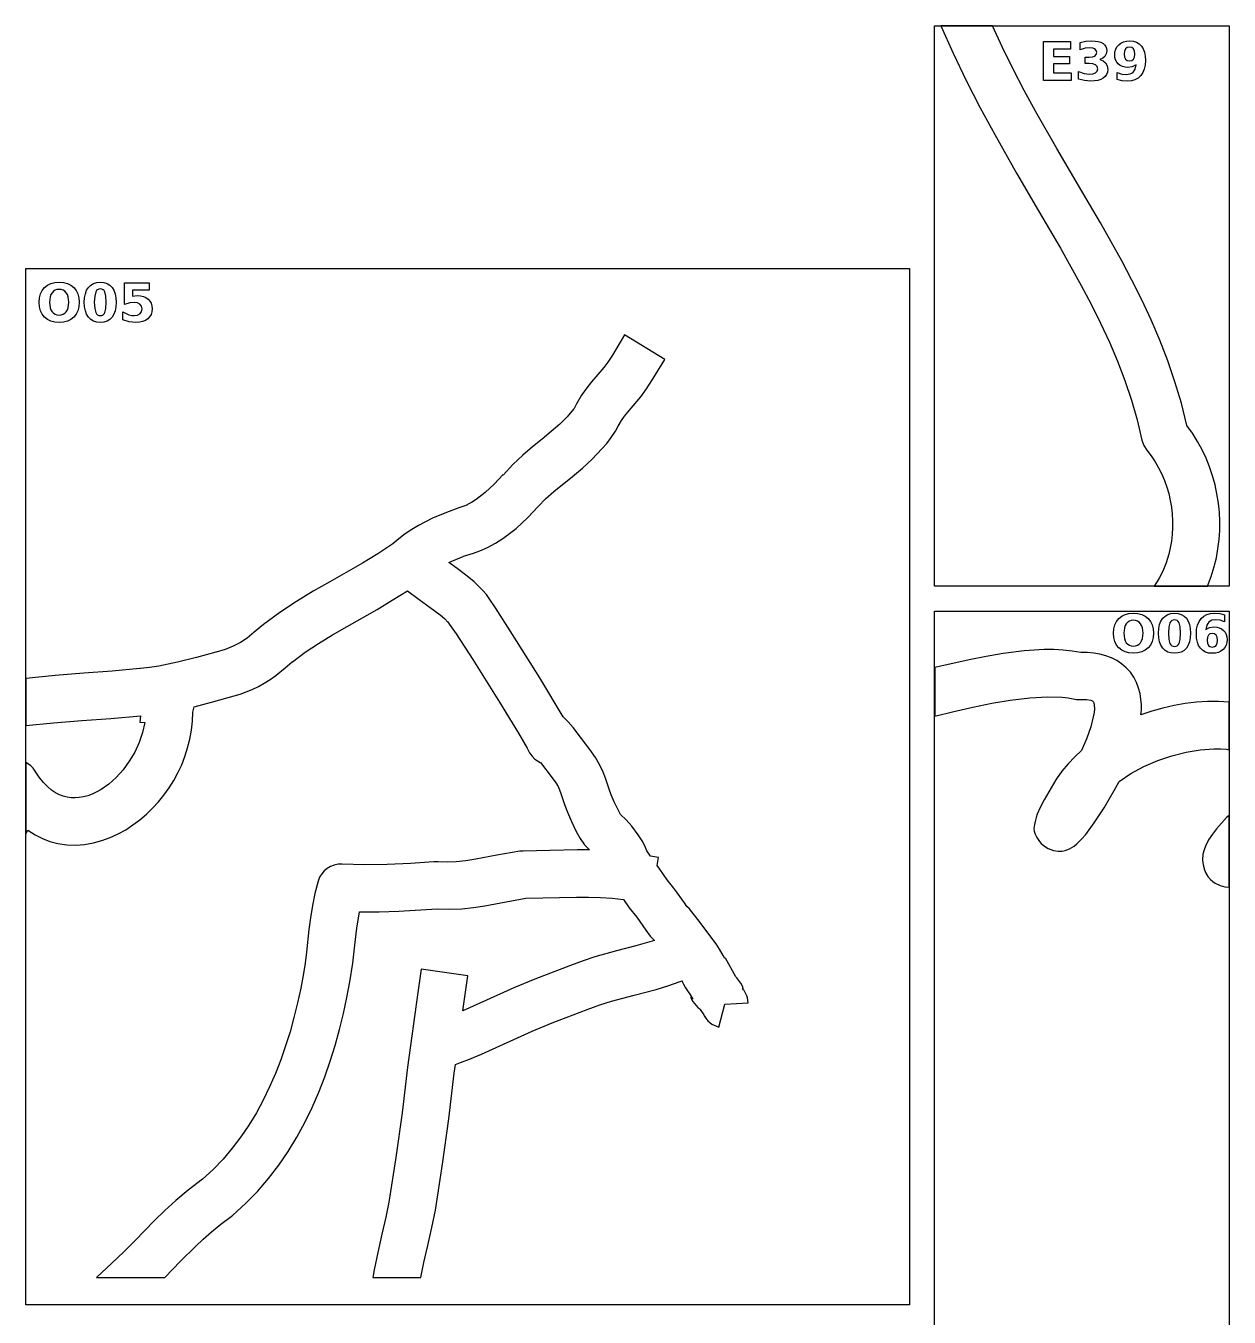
# Model space of a CAD drawing. Extents: x 1 to 512, y 1 to 4431.
# Drawn here: x 1 to 512, y 3883 to 4431 of the extents above; entities that cross this region are included whole.
import ezdxf

# ---------------------------------------------------------------- set-up
doc = ezdxf.new("R2010")
doc.units = 0

msp = doc.modelspace()

# ---------------------------------------------------------------- linework, layer by layer
at = {"layer": 'decoupage'}
for p, q in [((386.723, 4431.08), (511.723, 4431.08)), ((386.723, 4193.32), (386.723, 4431.08)), ((411.27, 4431.084), (389.368, 4431.08)), ((389.368, 4431.08), (394.633, 4419.420109)), ((415.571516, 4421.853969), (411.27, 4431.084)), ((511.723, 4431.08), (511.723, 4193.32)), ((432.893, 4424.4), (444.348, 4424.4)), ((432.893, 4407.94), (432.893, 4424.4)), ((444.348, 4424.4), (444.348, 4421.19)), ((448.46, 4423.99), (450.951, 4424.519)), ((448.46, 4420.878), (448.46, 4423.99)), ((450.951, 4424.519), (453.376, 4424.696)), ((453.376, 4424.696), (454.878984, 4424.629812)), ((454.878984, 4424.629812), (456.179375, 4424.43125)), ((456.179375, 4424.43125), (457.277078, 4424.100312)), ((457.277078, 4424.100312), (458.172, 4423.637)), ((458.172, 4423.637), (458.871562, 4423.046578)), ((458.871562, 4423.046578), (459.37125, 4422.322375)), ((459.37125, 4422.322375), (459.671063, 4421.464484)), ((463.551875, 4421.20725), (464.089359, 4422.204906)), ((464.089359, 4422.204906), (464.842, 4423.07)), ((464.842, 4423.07), (465.780453, 4423.769563)), ((465.780453, 4423.769563), (466.864875, 4424.26925)), ((466.864875, 4424.26925), (468.095359, 4424.569063)), ((468.095359, 4424.569063), (469.472, 4424.669)), ((469.45, 4422.007), (468.474, 4421.824875)), ((470.425625, 4421.824875), (469.45, 4422.007)), ((469.472, 4424.669), (470.990562, 4424.53325)), ((470.990562, 4424.53325), (472.32725, 4424.126)), ((472.32725, 4424.126), (473.482062, 4423.44725)), ((473.482062, 4423.44725), (474.455, 4422.497)), ((474.455, 4422.497), (475.22675, 4421.298688)), ((394.633, 4419.420109), (400.13875, 4407.824625)), ((420.020125, 4412.71525), (415.571516, 4421.853969)), ((444.348, 4421.19), (437.138, 4421.19)), ((437.138, 4421.19), (437.138, 4418.12)), ((437.138, 4418.12), (443.918, 4418.12)), ((443.918, 4418.12), (443.918, 4414.91)), ((450.543, 4421.562), (448.46, 4420.878)), ((452.616, 4421.793), (450.543, 4421.562)), ((450.576, 4415.05), (450.576, 4417.78)), ((450.576, 4417.78), (452.362, 4417.78)), ((452.362, 4417.78), (453.756875, 4417.904375)), ((453.848125, 4421.663375), (452.616, 4421.793)), ((453.756875, 4417.904375), (454.743, 4418.277)), ((454.766, 4421.275), (453.848125, 4421.663375)), ((454.743, 4418.277), (455.33025, 4418.913625)), ((455.336125, 4420.649625), (454.766, 4421.275)), ((455.33025, 4418.913625), (455.526, 4419.809)), ((455.526, 4419.809), (455.336125, 4420.649625)), ((458.067375, 4417.323), (456.761, 4416.813)), ((456.761, 4416.813), (456.761, 4416.81)), ((456.761, 4416.81), (458.224375, 4416.22025)), ((459.01, 4418.103), (458.067375, 4417.323)), ((459.580625, 4419.15825), (459.01, 4418.103)), ((459.771, 4420.473), (459.580625, 4419.15825)), ((459.671063, 4421.464484), (459.771, 4420.473)), ((463.122, 4418.815), (463.229453, 4420.077219)), ((463.218391, 4417.670844), (463.122, 4418.815)), ((463.507625, 4416.64275), (463.218391, 4417.670844)), ((463.229453, 4420.077219), (463.551875, 4421.20725)), ((463.989797, 4415.730531), (463.507625, 4416.64275)), ((467.352375, 4420.375125), (467.212, 4419.118)), ((467.212, 4419.118), (467.352375, 4417.85325)), ((467.774, 4421.279), (467.352375, 4420.375125)), ((467.352375, 4417.85325), (467.774, 4416.947)), ((468.474, 4421.824875), (467.774, 4421.279)), ((467.774, 4416.947), (468.474, 4416.40925)), ((471.126, 4421.279), (470.425625, 4421.824875)), ((470.425625, 4416.40925), (471.126, 4416.947)), ((471.547625, 4420.375125), (471.126, 4421.279)), ((471.126, 4416.947), (471.547625, 4417.85325)), ((471.688, 4419.118), (471.547625, 4420.375125)), ((471.547625, 4417.85325), (471.688, 4419.118)), ((475.22675, 4421.298688), (475.778, 4419.87575)), ((475.778, 4419.87575), (476.10875, 4418.228188)), ((476.10875, 4418.228188), (476.219, 4416.356)), ((424.669172, 4403.696156), (420.020125, 4412.71525)), ((443.918, 4414.91), (437.138, 4414.91)), ((437.138, 4414.91), (437.138, 4411.14)), ((437.138, 4411.14), (444.59, 4411.14)), ((444.59, 4411.14), (444.59, 4407.94)), ((447.754, 4408.432), (447.754, 4411.71)), ((447.754, 4411.71), (450.113, 4410.806)), ((452.274, 4415.05), (450.576, 4415.05)), ((453.8505, 4414.903875), (452.274, 4415.05)), ((454.986, 4414.466), (453.8505, 4414.903875)), ((453.91675, 4410.65425), (455.008, 4411.093)), ((455.680375, 4413.755), (454.986, 4414.466)), ((455.008, 4411.093), (455.686125, 4411.80375)), ((455.912, 4412.768), (455.680375, 4413.755)), ((455.686125, 4411.80375), (455.912, 4412.768)), ((458.224375, 4416.22025), (459.285, 4415.311)), ((459.285, 4415.311), (459.938375, 4414.10675)), ((460.038828, 4411.459687), (459.687375, 4410.45525)), ((459.938375, 4414.10675), (460.156, 4412.61)), ((460.156, 4412.61), (460.038828, 4411.459687)), ((464.665, 4414.934), (463.989797, 4415.730531)), ((464.213, 4408.3), (464.213, 4411.34)), ((464.213, 4411.34), (466.154, 4410.624)), ((465.503156, 4414.292766), (464.665, 4414.934)), ((466.46225, 4413.834625), (465.503156, 4414.292766)), ((467.542469, 4413.559672), (466.46225, 4413.834625)), ((468.744, 4413.468), (467.542469, 4413.559672)), ((468.474, 4416.40925), (469.45, 4416.23)), ((470.585, 4413.744), (468.744, 4413.468)), ((469.45, 4416.23), (470.425625, 4416.40925)), ((469.45, 4416.23), (469.45, 4416.23)), ((470.356766, 4410.980937), (470.938, 4411.439)), ((472.184, 4414.57), (470.585, 4413.744)), ((470.938, 4411.439), (471.412953, 4412.031859)), ((471.412953, 4412.031859), (471.778875, 4412.751375)), ((471.778875, 4412.751375), (472.184, 4414.57)), ((475.059266, 4411.217422), (474.157, 4409.94)), ((475.703625, 4412.712625), (475.059266, 4411.217422)), ((476.090172, 4414.425516), (475.703625, 4412.712625)), ((476.219, 4416.356), (476.090172, 4414.425516)), ((400.13875, 4407.824625), (405.974125, 4396.323828)), ((444.59, 4407.94), (432.893, 4407.94)), ((450.268, 4407.825), (447.754, 4408.432)), ((450.113, 4410.806), (452.428, 4410.508)), ((452.814, 4407.616), (450.268, 4407.825)), ((452.428, 4410.508), (453.91675, 4410.65425)), ((454.503547, 4407.695297), (452.814, 4407.616)), ((455.978125, 4407.933125), (454.503547, 4407.695297)), ((457.237641, 4408.329391), (455.978125, 4407.933125)), ((458.282, 4408.884), (457.237641, 4408.329391)), ((459.101734, 4409.596688), (458.282, 4408.884)), ((459.687375, 4410.45525), (459.101734, 4409.596688)), ((464.213, 4408.298), (464.213, 4408.3)), ((466.286, 4407.79), (464.213, 4408.298)), ((466.154, 4410.624), (467.984, 4410.392)), ((468.502, 4407.614), (466.286, 4407.79)), ((467.984, 4410.392), (469.670625, 4410.65375)), ((470.203188, 4407.759328), (468.502, 4407.614)), ((469.670625, 4410.65375), (470.356766, 4410.980937)), ((471.71275, 4408.195375), (470.203188, 4407.759328)), ((473.030687, 4408.922234), (471.71275, 4408.195375)), ((474.157, 4409.94), (473.030687, 4408.922234)), ((429.572, 4394.825), (424.669172, 4403.696156)), ((405.974125, 4396.323828), (412.228, 4384.948)), ((429.672, 4394.651), (429.572, 4394.825)), ((438.553387, 4378.988566), (429.672, 4394.651)), ((412.228, 4384.948), (412.228, 4384.94)), ((412.228, 4384.94), (421.449605, 4368.627053)), ((447.793906, 4363.298969), (438.553387, 4378.988566)), ((421.449605, 4368.627053), (430.831406, 4352.594547)), ((457.088848, 4347.456512), (447.793906, 4363.298969)), ((430.831406, 4352.594547), (440.091754, 4336.717736)), ((466.1335, 4331.3355), (457.088848, 4347.456512)), ((440.091754, 4336.717736), (448.949, 4320.871875)), ((470.466746, 4323.131256), (466.1335, 4331.3355)), ((0.977, 4328.14), (375.977, 4328.14)), ((0.977, 3888.43), (0.977, 4328.14)), ((375.977, 4328.14), (375.977, 3888.43)), ((7.220375, 4317.34525), (7.923203, 4318.805313)), ((7.923203, 4318.805313), (8.907, 4320.049)), ((8.907, 4320.049), (10.143219, 4321.042562)), ((10.143219, 4321.042562), (11.5915, 4321.75225)), ((11.5915, 4321.75225), (13.252031, 4322.178063)), ((12.704141, 4318.433797), (12.115, 4317.807)), ((13.402125, 4318.881625), (12.704141, 4318.433797)), ((13.252031, 4322.178063), (15.125, 4322.32)), ((14.209047, 4319.150391), (13.402125, 4318.881625)), ((15.125, 4319.24), (14.209047, 4319.150391)), ((15.125, 4322.32), (17.001891, 4322.178063)), ((15.125, 4322.32), (15.125, 4322.32)), ((16.045469, 4319.150391), (15.125, 4319.24)), ((15.125, 4319.24), (15.125, 4319.24)), ((16.8555, 4318.881625), (16.045469, 4319.150391)), ((17.555281, 4318.433797), (16.8555, 4318.881625)), ((17.001891, 4322.178063), (18.663625, 4321.75225)), ((18.145, 4317.807), (17.555281, 4318.433797)), ((18.663625, 4321.75225), (20.110297, 4321.042562)), ((20.110297, 4321.042562), (21.342, 4320.049)), ((21.342, 4320.049), (22.325797, 4318.805313)), ((22.325797, 4318.805313), (23.028625, 4317.34525)), ((26.248, 4317.409875), (26.79925, 4318.871328)), ((26.79925, 4318.871328), (27.571, 4320.097)), ((27.571, 4320.097), (28.546, 4321.071453)), ((28.546, 4321.071453), (29.707, 4321.767375)), ((29.707, 4321.767375), (31.054, 4322.184859)), ((30.636, 4318.153), (30.198125, 4316.439375)), ((30.976844, 4318.707609), (30.636, 4318.153)), ((31.41575, 4319.103875), (30.976844, 4318.707609)), ((31.054, 4322.184859), (32.587, 4322.324)), ((31.952531, 4319.341703), (31.41575, 4319.103875)), ((32.587, 4319.421), (31.952531, 4319.341703)), ((32.587, 4322.324), (34.115328, 4322.184859)), ((33.22075, 4319.341703), (32.587, 4319.421)), ((33.7555, 4319.103875), (33.22075, 4319.341703)), ((34.19125, 4318.707609), (33.7555, 4319.103875)), ((34.115328, 4322.184859), (35.458875, 4321.767375)), ((34.528, 4318.153), (34.19125, 4318.707609)), ((34.965875, 4316.439375), (34.528, 4318.153)), ((35.458875, 4321.767375), (36.617734, 4321.071453)), ((36.617734, 4321.071453), (37.592, 4320.097)), ((37.592, 4320.097), (38.36375, 4318.871328)), ((38.36375, 4318.871328), (38.915, 4317.409875)), ((42.829, 4322.02), (53.379, 4322.02)), ((42.829, 4312.767), (42.829, 4322.02)), ((53.379, 4318.9), (46.213, 4318.9)), ((46.213, 4318.9), (46.213, 4316.36)), ((53.379, 4322.02), (53.379, 4318.9)), ((448.949, 4320.871875), (453.138445, 4312.921567)), ((474.623152, 4314.810238), (470.466746, 4323.131256)), ((6.658, 4313.776), (6.798609, 4315.668813)), ((6.798609, 4311.887859), (6.658, 4313.776)), ((6.798609, 4315.668813), (7.220375, 4317.34525)), ((11.313125, 4316.082), (11.046, 4313.772)), ((11.046, 4313.772), (11.313125, 4311.4705)), ((11.647172, 4317.017625), (11.313125, 4316.082)), ((12.115, 4317.807), (11.647172, 4317.017625)), ((18.612984, 4317.017625), (18.145, 4317.807)), ((18.947375, 4316.082), (18.612984, 4317.017625)), ((19.215, 4313.772), (18.947375, 4316.082)), ((18.947375, 4311.4705), (19.215, 4313.772)), ((23.028625, 4317.34525), (23.450391, 4315.668813)), ((23.450391, 4315.668813), (23.591, 4313.776)), ((23.591, 4313.776), (23.450391, 4311.887859)), ((25.807, 4313.78), (25.91725, 4315.712734)), ((25.91725, 4311.851344), (25.807, 4313.78)), ((25.91725, 4315.712734), (26.248, 4317.409875)), ((30.198125, 4316.439375), (30.052, 4313.81)), ((30.052, 4313.81), (30.198125, 4311.150375)), ((35.112, 4313.81), (34.965875, 4316.439375)), ((34.965875, 4311.150375), (35.112, 4313.81)), ((35.112, 4313.81), (35.112, 4313.81)), ((38.915, 4317.409875), (39.24575, 4315.712734)), ((39.24575, 4315.712734), (39.356, 4313.78)), ((39.356, 4313.78), (39.24575, 4311.851344)), ((39.356, 4313.78), (39.356, 4313.78)), ((45.056, 4313.494), (42.829, 4312.767)), ((47.007, 4313.737), (45.056, 4313.494)), ((46.213, 4316.36), (47.183, 4316.559)), ((48.384875, 4313.5495), (47.007, 4313.737)), ((47.183, 4316.559), (48.209, 4316.639)), ((48.209, 4316.639), (49.630234, 4316.544672)), ((49.432, 4312.987), (48.384875, 4313.5495)), ((50.101625, 4312.099625), (49.432, 4312.987)), ((49.630234, 4316.544672), (50.884875, 4316.261625)), ((50.884875, 4316.261625), (51.972828, 4315.789766)), ((51.972828, 4315.789766), (52.894, 4315.129)), ((52.894, 4315.129), (53.627109, 4314.304734)), ((53.627109, 4314.304734), (54.150875, 4313.331875)), ((54.150875, 4313.331875), (54.465203, 4312.210328)), ((453.138445, 4312.921567), (457.121496, 4304.932217)), ((478.564631, 4306.356734), (474.623152, 4314.810238)), ((7.220375, 4310.214875), (6.798609, 4311.887859)), ((7.923203, 4308.756953), (7.220375, 4310.214875)), ((8.907, 4307.514), (7.923203, 4308.756953)), ((10.143219, 4306.520438), (8.907, 4307.514)), ((11.313125, 4311.4705), (11.647172, 4310.536781)), ((11.647172, 4310.536781), (12.115, 4309.748)), ((12.115, 4309.748), (12.704141, 4309.121203)), ((12.704141, 4309.121203), (13.402125, 4308.673375)), ((13.402125, 4308.673375), (14.209047, 4308.404609)), ((14.209047, 4308.404609), (15.125, 4308.315)), ((15.125, 4308.315), (16.045469, 4308.404609)), ((16.045469, 4308.404609), (16.8555, 4308.673375)), ((16.8555, 4308.673375), (17.555281, 4309.121203)), ((17.555281, 4309.121203), (18.145, 4309.748)), ((18.145, 4309.748), (18.612984, 4310.536781)), ((18.612984, 4310.536781), (18.947375, 4311.4705)), ((21.342, 4307.514), (20.110297, 4306.520438)), ((22.325797, 4308.756953), (21.342, 4307.514)), ((23.028625, 4310.214875), (22.325797, 4308.756953)), ((23.450391, 4311.887859), (23.028625, 4310.214875)), ((26.248, 4310.15575), (25.91725, 4311.851344)), ((26.79925, 4308.693031), (26.248, 4310.15575)), ((27.571, 4307.463), (26.79925, 4308.693031)), ((28.546, 4306.493641), (27.571, 4307.463)), ((30.198125, 4311.150375), (30.636, 4309.411)), ((30.636, 4309.411), (30.976844, 4308.851297)), ((30.976844, 4308.851297), (31.41575, 4308.451625)), ((31.41575, 4308.451625), (31.952531, 4308.211891)), ((31.952531, 4308.211891), (32.587, 4308.132)), ((32.587, 4308.132), (33.216812, 4308.211891)), ((33.216812, 4308.211891), (33.75025, 4308.451625)), ((33.75025, 4308.451625), (34.187312, 4308.851297)), ((34.187312, 4308.851297), (34.528, 4309.411)), ((34.528, 4309.411), (34.965875, 4311.150375)), ((37.592, 4307.463), (36.617734, 4306.493641)), ((38.36375, 4308.693031), (37.592, 4307.463)), ((38.915, 4310.15575), (38.36375, 4308.693031)), ((39.24575, 4311.851344), (38.915, 4310.15575)), ((42.178, 4306.342), (42.178, 4309.68)), ((42.178, 4309.68), (44.725, 4308.522)), ((44.725, 4308.522), (45.902, 4308.232625)), ((45.902, 4308.232625), (47.007, 4308.136)), ((47.007, 4308.136), (48.384875, 4308.3235)), ((48.384875, 4308.3235), (49.432, 4308.886)), ((49.432, 4308.886), (50.101625, 4309.779125)), ((50.325, 4310.937), (50.101625, 4312.099625)), ((50.101625, 4309.779125), (50.325, 4310.937)), ((53.540625, 4307.588625), (52.74, 4306.761)), ((54.1125, 4308.561), (53.540625, 4307.588625)), ((54.455625, 4309.678125), (54.1125, 4308.561)), ((54.57, 4310.94), (54.455625, 4309.678125)), ((54.465203, 4312.210328), (54.57, 4310.94)), ((11.5915, 4305.81075), (10.143219, 4306.520438)), ((13.252031, 4305.384937), (11.5915, 4305.81075)), ((15.125, 4305.243), (13.252031, 4305.384937)), ((17.001891, 4305.384937), (15.125, 4305.243)), ((18.663625, 4305.81075), (17.001891, 4305.384937)), ((20.110297, 4306.520438), (18.663625, 4305.81075)), ((29.707, 4305.801125), (28.546, 4306.493641)), ((31.054, 4305.385547), (29.707, 4305.801125)), ((32.587, 4305.247), (31.054, 4305.385547)), ((34.115328, 4305.385547), (32.587, 4305.247)), ((35.458875, 4305.801125), (34.115328, 4305.385547)), ((36.617734, 4306.493641), (35.458875, 4305.801125)), ((44.901, 4305.527), (42.178, 4306.342)), ((47.68, 4305.251), (44.901, 4305.527)), ((49.211719, 4305.345328), (47.68, 4305.251)), ((50.5655, 4305.628375), (49.211719, 4305.345328)), ((51.741531, 4306.100234), (50.5655, 4305.628375)), ((52.74, 4306.761), (51.741531, 4306.100234)), ((457.121496, 4304.932217), (460.862948, 4296.888231)), ((482.253094, 4297.755031), (478.564631, 4306.356734)), ((255.114, 4299.94), (249.917, 4291.397)), ((272.202, 4289.555), (255.114, 4299.94)), ((460.862948, 4296.888231), (464.327594, 4288.774016)), ((485.650451, 4288.989418), (482.253094, 4297.755031)), ((249.917, 4291.397), (247.976766, 4288.384719)), ((246.261625, 4286.0465), (242.94, 4282.157)), ((247.976766, 4288.384719), (246.261625, 4286.0465)), ((267.005, 4281.01), (272.202, 4289.555)), ((464.327594, 4288.774016), (467.480228, 4280.573978)), ((488.718613, 4280.044184), (485.650451, 4288.989418)), ((241.067578, 4279.994578), (239.029125, 4277.425375)), ((242.94, 4282.157), (241.067578, 4279.994578)), ((264.394563, 4276.996406), (267.005, 4281.01)), ((467.480228, 4280.573978), (470.285645, 4272.272525)), ((491.419493, 4270.903615), (488.718613, 4280.044184)), ((236.896359, 4274.352734), (234.741, 4270.68)), ((239.029125, 4277.425375), (236.896359, 4274.352734)), ((261.97275, 4273.715), (264.394563, 4276.996406)), ((233.708, 4268.749), (233.429, 4268.379)), ((234.601, 4270.409), (233.708, 4268.749)), ((234.741, 4270.68), (234.601, 4270.409)), ((255.014125, 4265.476), (257.905, 4268.895)), ((257.905, 4268.895), (261.97275, 4273.715)), ((470.285645, 4272.272525), (472.708637, 4263.854064)), ((493.715, 4261.552), (491.419493, 4270.903615)), ((230.741871, 4265.129682), (227.573031, 4262.006891)), ((233.429, 4268.379), (230.741871, 4265.129682)), ((252.376, 4261.253), (253.743766, 4263.62775)), ((253.743766, 4263.62775), (255.014125, 4265.476)), ((472.708637, 4263.854064), (474.714, 4255.303)), ((224.012926, 4258.913373), (220.152, 4255.751875)), ((227.573031, 4262.006891), (224.012926, 4258.913373)), ((249.442, 4256.428), (251.261125, 4259.124375)), ((251.261125, 4259.124375), (252.376, 4261.253)), ((496.099117, 4258.208782), (493.715, 4261.552)), ((498.258562, 4254.759963), (496.099117, 4258.208782)), ((216.080699, 4252.425143), (211.889469, 4248.835922)), ((220.152, 4255.751875), (216.080699, 4252.425143)), ((245.526947, 4251.560695), (247.515659, 4253.918267)), ((247.515659, 4253.918267), (249.442, 4256.428)), ((474.714, 4255.303), (475.482875, 4253.018625)), ((475.482875, 4253.018625), (476.776, 4250.984)), ((500.194227, 4251.216728), (498.258562, 4254.759963)), ((211.889469, 4248.835922), (207.668754, 4244.886959)), ((237.21267, 4243.393398), (241.415266, 4247.250312)), ((241.415266, 4247.250312), (245.526947, 4251.560695)), ((476.776, 4250.984), (478.602122, 4248.602884)), ((478.602122, 4248.602884), (480.259941, 4246.120287)), ((501.907, 4247.590266), (500.194227, 4251.216728)), ((503.397773, 4243.891762), (501.907, 4247.590266)), ((207.668754, 4244.886959), (203.509, 4240.481)), ((233.024875, 4239.8865), (237.21267, 4243.393398)), ((480.259941, 4246.120287), (481.749955, 4243.547278)), ((481.749955, 4243.547278), (483.072656, 4240.894922)), ((504.667438, 4240.132404), (503.397773, 4243.891762)), ((199.799906, 4236.602563), (195.97275, 4233.03275)), ((203.649, 4240.637), (199.799906, 4236.602563)), ((203.509, 4240.481), (203.649, 4240.637)), ((225.116547, 4233.508937), (233.024875, 4239.8865)), ((483.072656, 4240.894922), (484.228542, 4238.174287)), ((484.228542, 4238.174287), (485.218105, 4235.396439)), ((505.716883, 4236.32338), (504.667438, 4240.132404)), ((506.547, 4232.475875), (505.716883, 4236.32338)), ((195.97275, 4233.03275), (192.126469, 4230.046813)), ((218.536, 4227.29), (221.607443, 4230.431367)), ((221.607443, 4230.431367), (225.116547, 4233.508937)), ((485.218105, 4235.396439), (486.041843, 4232.572447)), ((486.041843, 4232.572447), (486.70025, 4229.713375)), ((507.15868, 4228.601077), (506.547, 4232.475875)), ((184.75475, 4226.488), (179.474, 4224.618)), ((188.099, 4227.704), (184.75475, 4226.488)), ((188.22, 4227.764), (188.099, 4227.704)), ((190.183324, 4228.810063), (188.22, 4227.764)), ((192.126469, 4230.046813), (190.183324, 4228.810063)), ((213.980312, 4222.471844), (218.393, 4227.133)), ((218.393, 4227.133), (218.536, 4227.29)), ((486.70025, 4229.713375), (487.193821, 4226.830292)), ((487.193821, 4226.830292), (487.523051, 4223.934264)), ((507.552813, 4224.710174), (507.15868, 4228.601077)), ((507.730289, 4220.814351), (507.552813, 4224.710174)), ((173.524906, 4222.138234), (167.68025, 4219.124375)), ((179.474, 4224.618), (173.524906, 4222.138234)), ((209.03025, 4217.83225), (213.980312, 4222.471844)), ((487.523051, 4223.934264), (487.688435, 4221.036358)), ((487.688435, 4221.036358), (487.690469, 4218.147641)), ((507.692, 4216.924797), (507.730289, 4220.814351)), ((162.038469, 4215.514078), (159.324418, 4213.465783)), ((164.827848, 4217.397678), (162.038469, 4215.514078)), ((167.68025, 4219.124375), (164.827848, 4217.397678)), ((203.395062, 4213.502781), (206.307531, 4215.610715)), ((206.307531, 4215.610715), (209.03025, 4217.83225)), ((487.529647, 4215.279179), (487.206465, 4212.442041)), ((487.690469, 4218.147641), (487.529647, 4215.279179)), ((507.438836, 4213.052698), (507.692, 4216.924797)), ((156.698, 4211.245), (150.413771, 4207.065904)), ((159.324418, 4213.465783), (156.698, 4211.245)), ((190.9395, 4207.369625), (193.736937, 4208.365922)), ((193.736937, 4208.365922), (196.927, 4209.772)), ((196.927, 4209.772), (200.274375, 4211.54452)), ((200.274375, 4211.54452), (203.395062, 4213.502781)), ((486.721417, 4209.647292), (486.075, 4206.906)), ((487.206465, 4212.442041), (486.721417, 4209.647292)), ((506.291445, 4205.405612), (506.971688, 4209.20924)), ((506.971688, 4209.20924), (507.438836, 4213.052698)), ((143.824422, 4203.073922), (130.009875, 4195.218125)), ((150.413771, 4207.065904), (143.824422, 4203.073922)), ((180.582, 4203.322), (183.518125, 4204.69225)), ((184.058031, 4200.867328), (180.582, 4203.322)), ((183.518125, 4204.69225), (186.563, 4205.932)), ((186.563, 4205.932), (186.776, 4206.012)), ((186.776, 4206.012), (190.9395, 4207.369625)), ((484.930422, 4203.240781), (483.510125, 4199.74675)), ((486.075, 4206.906), (484.930422, 4203.240781)), ((505.399, 4201.653), (506.291445, 4205.405612)), ((187.64225, 4198.165625), (184.058031, 4200.867328)), ((191.254594, 4195.125109), (187.64225, 4198.165625)), ((483.510125, 4199.74675), (481.819266, 4196.435344)), ((502.47, 4193.32), (504.083375, 4197.44075)), ((504.083375, 4197.44075), (505.399, 4201.653)), ((130.009875, 4195.218125), (122.924436, 4191.137725)), ((194.815, 4191.654), (191.254594, 4195.125109)), ((511.723, 4193.32), (386.723, 4193.32)), ((481.819266, 4196.435344), (479.863, 4193.318)), ((479.863, 4193.318), (502.47, 4193.32)), ((115.813391, 4186.811266), (108.746619, 4182.130455)), ((122.924436, 4191.137725), (115.813391, 4186.811266)), ((150.054203, 4183.486359), (156.503385, 4187.311154)), ((156.503385, 4187.311154), (162.953, 4191.375)), ((162.953, 4191.375), (167.989062, 4187.66125)), ((167.989062, 4187.66125), (172.66475, 4184.30675)), ((196.445266, 4189.789141), (194.815, 4191.654)), ((197.704375, 4188.079625), (196.445266, 4189.789141)), ((200.296, 4184.101), (197.704375, 4188.079625)), ((108.746619, 4182.130455), (101.794, 4176.987)), ((137.353125, 4176.246375), (150.054203, 4183.486359)), ((172.66475, 4184.30675), (176.813562, 4181.131875)), ((176.813562, 4181.131875), (178.638359, 4179.555664)), ((207.585, 4172.842), (200.296, 4184.101)), ((386.723, 4182.74), (511.723, 4182.74)), ((386.723, 3341.63), (386.723, 4182.74)), ((466.094219, 4180.622562), (467.5425, 4181.33225)), ((467.5425, 4181.33225), (469.203031, 4181.758063)), ((469.203031, 4181.758063), (471.076, 4181.9)), ((471.076, 4181.9), (472.953047, 4181.758063)), ((471.076, 4181.9), (471.076, 4181.9)), ((472.953047, 4181.758063), (474.615125, 4181.33225)), ((474.615125, 4181.33225), (476.062141, 4180.622562)), ((484.497, 4180.651453), (485.658, 4181.347375)), ((485.658, 4181.347375), (487.005, 4181.764859)), ((487.005, 4181.764859), (488.538, 4181.904)), ((488.538, 4181.904), (490.066469, 4181.764859)), ((490.066469, 4181.764859), (491.41025, 4181.347375)), ((491.41025, 4181.347375), (492.569156, 4180.651453)), ((500.964156, 4180.564016), (502.28025, 4181.294625)), ((502.28025, 4181.294625), (503.786469, 4181.732922)), ((503.786469, 4181.732922), (505.483, 4181.879)), ((505.483, 4181.879), (507.688, 4181.702)), ((507.688, 4181.702), (509.804, 4181.173)), ((509.804, 4181.173), (509.804, 4181.17)), ((509.804, 4181.17), (509.804, 4178.13)), ((511.723, 4182.74), (511.723, 3341.63)), ((101.794, 4176.987), (97.950875, 4173.83575)), ((131.199221, 4172.677412), (137.353125, 4176.246375)), ((178.638359, 4179.555664), (180.269, 4177.957)), ((180.269, 4177.957), (180.002912, 4178.219004)), ((180.002912, 4178.219004), (180.029172, 4178.130969)), ((180.029172, 4178.130969), (180.766875, 4177.1055)), ((180.766875, 4177.1055), (183.64, 4173.062)), ((462.749609, 4175.248812), (463.171375, 4176.92525)), ((463.171375, 4176.92525), (463.874203, 4178.385313)), ((463.874203, 4178.385313), (464.858, 4179.629)), ((464.858, 4179.629), (466.094219, 4180.622562)), ((467.264125, 4175.672), (466.997, 4173.362)), ((467.598172, 4176.607625), (467.264125, 4175.672)), ((468.066, 4177.397), (467.598172, 4176.607625)), ((468.655281, 4178.023797), (468.066, 4177.397)), ((469.3535, 4178.471625), (468.655281, 4178.023797)), ((470.160469, 4178.740391), (469.3535, 4178.471625)), ((471.076, 4178.83), (470.160469, 4178.740391)), ((471.996625, 4178.740391), (471.076, 4178.83)), ((471.076, 4178.83), (471.076, 4178.83)), ((472.807, 4178.471625), (471.996625, 4178.740391)), ((473.507125, 4178.023797), (472.807, 4178.471625)), ((474.097, 4177.397), (473.507125, 4178.023797)), ((474.564828, 4176.607625), (474.097, 4177.397)), ((474.898875, 4175.672), (474.564828, 4176.607625)), ((475.166, 4173.362), (474.898875, 4175.672)), ((476.062141, 4180.622562), (477.294, 4179.629)), ((477.294, 4179.629), (478.277797, 4178.385313)), ((478.277797, 4178.385313), (478.980625, 4176.92525)), ((478.980625, 4176.92525), (479.402391, 4175.248812)), ((481.86825, 4175.292734), (482.199, 4176.989875)), ((482.199, 4176.989875), (482.75025, 4178.451328)), ((482.75025, 4178.451328), (483.522, 4179.677)), ((483.522, 4179.677), (484.497, 4180.651453)), ((486.149125, 4176.019375), (486.003, 4173.39)), ((486.587, 4177.733), (486.149125, 4176.019375)), ((486.927844, 4178.287609), (486.587, 4177.733)), ((487.36675, 4178.683875), (486.927844, 4178.287609)), ((487.903531, 4178.921703), (487.36675, 4178.683875)), ((488.538, 4179.001), (487.903531, 4178.921703)), ((489.17175, 4178.921703), (488.538, 4179.001)), ((489.7065, 4178.683875), (489.17175, 4178.921703)), ((490.14225, 4178.287609), (489.7065, 4178.683875)), ((490.479, 4177.733), (490.14225, 4178.287609)), ((490.916875, 4176.019375), (490.479, 4177.733)), ((491.063, 4173.39), (490.916875, 4176.019375)), ((492.569156, 4180.651453), (493.543, 4179.677)), ((493.543, 4179.677), (494.31475, 4178.451328)), ((494.31475, 4178.451328), (494.866, 4176.989875)), ((494.866, 4176.989875), (495.19675, 4175.292734)), ((497.916078, 4175.06575), (498.300375, 4176.7765)), ((498.300375, 4176.7765), (498.940984, 4178.26825)), ((498.940984, 4178.26825), (499.838, 4179.541)), ((499.838, 4179.541), (500.964156, 4180.564016)), ((502.2305, 4176.7385), (501.834, 4174.922)), ((501.834, 4174.922), (503.41, 4175.727)), ((502.594219, 4177.454375), (502.2305, 4176.7385)), ((503.068, 4178.042), (502.594219, 4177.454375)), ((503.649812, 4178.504734), (503.068, 4178.042)), ((503.41, 4175.727), (505.262, 4176.003)), ((504.33625, 4178.835375), (503.649812, 4178.504734)), ((506.023, 4179.1), (504.33625, 4178.835375)), ((505.262, 4176.003), (506.462938, 4175.910578)), ((507.831, 4178.858), (506.023, 4179.1)), ((506.462938, 4175.910578), (507.54125, 4175.633375)), ((507.54125, 4175.633375), (508.496938, 4175.171484)), ((509.804, 4178.13), (507.831, 4178.858)), ((94.86, 4171.196), (92.123375, 4169.375406)), ((97.950875, 4173.83575), (94.86, 4171.196)), ((125.241734, 4169.039953), (131.199221, 4172.677412)), ((183.64, 4173.062), (190.712, 4162.134)), ((219.105, 4154.455), (207.585, 4172.842)), ((462.609, 4173.356), (462.749609, 4175.248812)), ((462.749609, 4171.467859), (462.609, 4173.356)), ((463.171375, 4169.794875), (462.749609, 4171.467859)), ((466.997, 4173.362), (467.264125, 4171.0605)), ((467.264125, 4171.0605), (467.598172, 4170.126781)), ((467.598172, 4170.126781), (468.066, 4169.338)), ((474.097, 4169.338), (474.564828, 4170.126781)), ((474.564828, 4170.126781), (474.898875, 4171.0605)), ((474.898875, 4171.0605), (475.166, 4173.362)), ((479.402391, 4171.467859), (478.980625, 4169.794875)), ((479.402391, 4175.248812), (479.543, 4173.356)), ((479.543, 4173.356), (479.402391, 4171.467859)), ((481.758, 4173.36), (481.86825, 4175.292734)), ((481.86825, 4171.431344), (481.758, 4173.36)), ((482.199, 4169.73575), (481.86825, 4171.431344)), ((486.003, 4173.39), (486.149125, 4170.730375)), ((486.149125, 4170.730375), (486.587, 4168.991)), ((490.479, 4168.991), (490.916875, 4170.730375)), ((490.916875, 4170.730375), (491.063, 4173.39)), ((491.063, 4173.39), (491.063, 4173.39)), ((495.19675, 4171.431344), (494.866, 4169.73575)), ((495.19675, 4175.292734), (495.307, 4173.36)), ((495.307, 4173.36), (495.19675, 4171.431344)), ((495.307, 4173.36), (495.307, 4173.36)), ((497.788, 4173.136), (497.916078, 4175.06575)), ((497.897516, 4171.259297), (497.788, 4173.136)), ((498.226125, 4169.608625), (497.897516, 4171.259297)), ((502.467875, 4171.643375), (502.33, 4170.381)), ((502.33, 4170.381), (502.467875, 4169.11575)), ((502.881, 4172.542), (502.467875, 4171.643375)), ((503.581, 4173.087875), (502.881, 4172.542)), ((504.557, 4173.27), (503.581, 4173.087875)), ((505.53775, 4173.087875), (504.557, 4173.27)), ((504.557, 4173.27), (504.557, 4173.27)), ((506.232, 4172.542), (505.53775, 4173.087875)), ((506.654125, 4171.643375), (506.232, 4172.542)), ((506.795, 4170.381), (506.654125, 4171.643375)), ((506.654125, 4169.11575), (506.795, 4170.381)), ((508.496938, 4175.171484), (509.33, 4174.525)), ((509.33, 4174.525), (510.010453, 4173.729219)), ((510.010453, 4173.729219), (510.496375, 4172.81925)), ((510.496375, 4172.81925), (510.787859, 4171.794906)), ((510.885, 4170.656), (510.776813, 4169.398438)), ((510.787859, 4171.794906), (510.885, 4170.656)), ((81.581, 4165.3), (73.382937, 4163.028891)), ((81.788, 4165.36), (81.581, 4165.3)), ((85.537125, 4166.474094), (81.788, 4165.36)), ((88.999, 4167.807), (85.537125, 4166.474094)), ((92.123375, 4169.375406), (88.999, 4167.807)), ((114.112, 4161.252), (119.529662, 4165.257111)), ((119.529662, 4165.257111), (125.241734, 4169.039953)), ((415.855, 4164.722), (408.626375, 4163.540937)), ((424.715875, 4165.82325), (415.855, 4164.722)), ((428.995703, 4166.180562), (424.715875, 4165.82325)), ((433.171, 4166.38), (428.995703, 4166.180562)), ((437.238469, 4166.394984), (433.171, 4166.376)), ((433.171, 4166.376), (433.171, 4166.38)), ((441.19475, 4166.212125), (437.238469, 4166.394984)), ((445.036656, 4165.805203), (441.19475, 4166.212125)), ((448.761, 4165.152), (445.036656, 4165.805203)), ((451.529787, 4165.104643), (448.761, 4165.152)), ((454.230172, 4164.866516), (451.529787, 4165.104643)), ((456.844564, 4164.425162), (454.230172, 4164.866516)), ((459.355375, 4163.768125), (456.844564, 4164.425162)), ((463.874203, 4168.336953), (463.171375, 4169.794875)), ((464.858, 4167.094), (463.874203, 4168.336953)), ((466.094219, 4166.100438), (464.858, 4167.094)), ((467.5425, 4165.39075), (466.094219, 4166.100438)), ((469.203031, 4164.964937), (467.5425, 4165.39075)), ((468.066, 4169.338), (468.655281, 4168.711203)), ((468.655281, 4168.711203), (469.3535, 4168.263375)), ((471.076, 4164.823), (469.203031, 4164.964937)), ((469.3535, 4168.263375), (470.160469, 4167.994609)), ((470.160469, 4167.994609), (471.076, 4167.905)), ((471.076, 4167.905), (471.996625, 4167.994609)), ((472.953047, 4164.964937), (471.076, 4164.823)), ((471.996625, 4167.994609), (472.807, 4168.263375)), ((472.807, 4168.263375), (473.507125, 4168.711203)), ((474.615125, 4165.39075), (472.953047, 4164.964937)), ((473.507125, 4168.711203), (474.097, 4169.338)), ((476.062141, 4166.100438), (474.615125, 4165.39075)), ((477.294, 4167.094), (476.062141, 4166.100438)), ((478.277797, 4168.336953), (477.294, 4167.094)), ((478.980625, 4169.794875), (478.277797, 4168.336953)), ((482.75025, 4168.273031), (482.199, 4169.73575)), ((483.522, 4167.043), (482.75025, 4168.273031)), ((484.497, 4166.073641), (483.522, 4167.043)), ((485.658, 4165.381125), (484.497, 4166.073641)), ((487.005, 4164.965547), (485.658, 4165.381125)), ((486.587, 4168.991), (486.927844, 4168.431297)), ((486.927844, 4168.431297), (487.36675, 4168.031625)), ((488.538, 4164.827), (487.005, 4164.965547)), ((487.36675, 4168.031625), (487.903531, 4167.791891)), ((487.903531, 4167.791891), (488.538, 4167.712)), ((488.538, 4167.712), (489.167813, 4167.791891)), ((490.066469, 4164.965547), (488.538, 4164.827)), ((489.167813, 4167.791891), (489.70125, 4168.031625)), ((489.70125, 4168.031625), (490.138312, 4168.431297)), ((491.41025, 4165.381125), (490.066469, 4164.965547)), ((490.138312, 4168.431297), (490.479, 4168.991)), ((492.569156, 4166.073641), (491.41025, 4165.381125)), ((493.543, 4167.043), (492.569156, 4166.073641)), ((494.31475, 4168.273031), (493.543, 4167.043)), ((494.866, 4169.73575), (494.31475, 4168.273031)), ((498.773922, 4168.183891), (498.226125, 4169.608625)), ((499.541, 4166.985), (498.773922, 4168.183891)), ((500.513203, 4166.039422), (499.541, 4166.985)), ((501.665875, 4165.364125), (500.513203, 4166.039422)), ((502.999109, 4164.959016), (501.665875, 4165.364125)), ((502.467875, 4169.11575), (502.881, 4168.209)), ((502.881, 4168.209), (503.581, 4167.672125)), ((504.513, 4164.824), (502.999109, 4164.959016)), ((503.581, 4167.672125), (504.557, 4167.493)), ((505.894312, 4164.923188), (504.513, 4164.824)), ((504.557, 4167.493), (505.53775, 4167.672125)), ((505.53775, 4167.672125), (506.232, 4168.209)), ((507.12825, 4165.22075), (505.894312, 4164.923188)), ((506.232, 4168.209), (506.654125, 4169.11575)), ((508.214812, 4165.716688), (507.12825, 4165.22075)), ((509.154, 4166.411), (508.214812, 4165.716688)), ((509.911313, 4167.275938), (509.154, 4166.411)), ((510.45225, 4168.27175), (509.911313, 4167.275938)), ((510.776813, 4169.398438), (510.45225, 4168.27175)), ((57.409812, 4159.400922), (53.492352, 4158.796303)), ((65.3315, 4161.011375), (57.409812, 4159.400922)), ((73.382937, 4163.028891), (65.3315, 4161.011375)), ((110.996125, 4158.657625), (113.991, 4161.152)), ((113.991, 4161.152), (114.112, 4161.252)), ((190.712, 4162.134), (202.05, 4144.043)), ((401.3235, 4162.1195), (386.726, 4158.794)), ((408.626375, 4163.540937), (401.3235, 4162.1195)), ((461.745014, 4162.882947), (459.355375, 4163.768125)), ((463.995891, 4161.757172), (461.745014, 4162.882947)), ((466.090416, 4160.378342), (463.995891, 4161.757172)), ((468.011, 4158.734), (466.090416, 4160.378342)), ((13.418109, 4155.441156), (0.977, 4154.19)), ((0.977, 4154.19), (0.977, 4134.13)), ((25.663375, 4156.37075), (13.418109, 4155.441156)), ((37.677453, 4157.245219), (25.663375, 4156.37075)), ((49.425, 4158.331), (37.677453, 4157.245219)), ((49.601, 4158.351), (49.425, 4158.331)), ((53.492352, 4158.796303), (49.601, 4158.351)), ((102.210297, 4152.098828), (104.702561, 4153.65601)), ((104.702561, 4153.65601), (107.138, 4155.412)), ((107.138, 4155.412), (107.288, 4155.531)), ((107.288, 4155.531), (110.996125, 4158.657625)), ((229.083, 4137.861), (219.105, 4154.455)), ((386.726, 4158.794), (386.726, 4138.21)), ((469.78223, 4156.759762), (468.011, 4158.734)), ((471.232531, 4154.638594), (469.78223, 4156.759762)), ((472.385316, 4152.403941), (471.232531, 4154.638594)), ((91.959641, 4147.536859), (97.112625, 4149.516625)), ((97.112625, 4149.516625), (99.675541, 4150.724389)), ((99.675541, 4150.724389), (102.210297, 4152.098828)), ((473.264, 4150.08925), (472.385316, 4152.403941)), ((473.891996, 4147.727965), (473.264, 4150.08925)), ((72.408, 4142.175), (79.72925, 4144.056125)), ((79.72925, 4144.056125), (86.866, 4146.031)), ((86.866, 4146.031), (91.959641, 4147.536859)), ((202.05, 4144.043), (210.01775, 4130.916875)), ((402.9195, 4142.03175), (410.948656, 4143.633344)), ((410.948656, 4143.633344), (418.735, 4144.922)), ((418.735, 4144.922), (427.079734, 4145.888656)), ((427.079734, 4145.888656), (434.578375, 4146.29225)), ((434.578375, 4146.29225), (440.840828, 4146.152469)), ((440.840828, 4146.152469), (443.38658, 4145.884965)), ((443.38658, 4145.884965), (445.477, 4145.489)), ((445.477, 4145.489), (446.909375, 4145.241125)), ((446.909375, 4145.241125), (448.362, 4145.204)), ((448.362, 4145.204), (451.211937, 4145.177766)), ((451.211937, 4145.177766), (452.9425, 4144.903375)), ((452.9425, 4144.903375), (453.807563, 4144.580047)), ((453.807563, 4144.580047), (454.061, 4144.407)), ((454.061, 4144.407), (454.33475, 4143.82075)), ((454.33475, 4143.82075), (454.486813, 4142.87925)), ((454.486813, 4142.87925), (454.52, 4141.28)), ((474.292719, 4145.353531), (473.891996, 4147.727965)), ((474.489582, 4142.999395), (474.292719, 4145.353531)), ((474.506, 4140.699), (474.489582, 4142.999395)), ((488.307314, 4142.68834), (483.576234, 4141.619031)), ((493.053125, 4143.49625), (488.307314, 4142.68834)), ((497.790732, 4144.040066), (493.053125, 4143.49625)), ((502.497203, 4144.317094), (497.790732, 4144.040066)), ((507.149604, 4144.324637), (502.497203, 4144.317094)), ((511.725, 4144.06), (507.149604, 4144.324637)), ((511.725, 4123.929), (511.725, 4144.06)), ((24.784125, 4136.311125), (37.071922, 4137.183953)), ((37.071922, 4137.183953), (49.582, 4138.283)), ((49.582, 4138.283), (49.352, 4135.635)), ((71.655619, 4135.977694), (71.802, 4139.861)), ((71.802, 4139.861), (72.408, 4142.175)), ((231.191625, 4135.784125), (229.083, 4137.861)), ((386.726, 4138.21), (394.795844, 4140.197281)), ((394.795844, 4140.197281), (402.9195, 4142.03175)), ((454.063375, 4137.856453), (452.93625, 4133.595625)), ((454.382367, 4139.689838), (454.063375, 4137.856453)), ((454.52, 4141.28), (454.382367, 4139.689838)), ((474.25, 4138.707), (474.506, 4140.699)), ((478.882818, 4140.29102), (474.25, 4138.707)), ((483.576234, 4141.619031), (478.882818, 4140.29102)), ((0.977, 4134.13), (12.744016, 4135.385984)), ((12.744016, 4135.385984), (24.784125, 4136.311125)), ((49.352, 4135.635), (51.481, 4135.452)), ((51.481, 4135.452), (50.533393, 4131.18992)), ((70.571936, 4128.381039), (71.242016, 4132.147535)), ((71.242016, 4132.147535), (71.655619, 4135.977694)), ((233.253, 4133.285), (231.191625, 4135.784125)), ((240.407, 4124.015), (233.253, 4133.285)), ((452.93625, 4133.595625), (451.2485, 4128.768734)), ((49.080203, 4126.980234), (47.179756, 4122.898775)), ((50.533393, 4131.18992), (49.080203, 4126.980234)), ((69.656125, 4124.688719), (70.571936, 4128.381039)), ((210.01775, 4130.916875), (213.724, 4124.636)), ((451.2485, 4128.768734), (449.11, 4123.647)), ((47.179756, 4122.898775), (44.890375, 4119.021375)), ((67.130297, 4117.568668), (68.50533, 4121.08109)), ((68.50533, 4121.08109), (69.656125, 4124.688719)), ((213.724, 4124.636), (214.149, 4123.716)), ((214.149, 4123.716), (214.798, 4122.623)), ((214.798, 4122.623), (215.23, 4121.966)), ((215.23, 4121.966), (215.843, 4121.175)), ((215.843, 4121.175), (217.056, 4119.974)), ((242.768797, 4120.590141), (240.407, 4124.015)), ((244.605125, 4117.397875), (242.768797, 4120.590141)), ((446.161, 4120.873594), (443.362, 4117.9545)), ((449.11, 4123.647), (446.161, 4120.873594)), ((481.383225, 4119.284986), (487.402625, 4121.340875)), ((487.402625, 4121.340875), (493.47326, 4122.893092)), ((493.47326, 4122.893092), (499.459672, 4123.901266)), ((499.459672, 4123.901266), (505.226404, 4124.325025)), ((505.226404, 4124.325025), (507.98506, 4124.305134)), ((507.98506, 4124.305134), (510.638, 4124.124)), ((510.638, 4124.124), (511.725, 4123.929)), ((2.090969, 4117.817391), (0.977, 4118.47)), ((0.977, 4118.47), (0.977, 4088.05)), ((3.13875, 4117.017125), (2.090969, 4117.817391)), ((4.096906, 4116.046047), (3.13875, 4117.017125)), ((4.942, 4114.881), (4.096906, 4116.046047)), ((42.270385, 4115.423865), (39.378109, 4112.182078)), ((44.890375, 4119.021375), (42.270385, 4115.423865)), ((65.541771, 4114.161966), (67.130297, 4117.568668)), ((217.056, 4119.974), (219.345, 4118.539)), ((219.345, 4118.539), (219.405, 4118.54)), ((219.405, 4118.54), (224.411, 4112.049)), ((245.993891, 4114.461922), (244.605125, 4117.397875)), ((443.362, 4117.9545), (440.7535, 4114.862156)), ((470.039955, 4113.823678), (475.550516, 4116.765797)), ((475.550516, 4116.765797), (481.383225, 4119.284986)), ((6.683803, 4112.261861), (4.942, 4114.881)), ((8.414297, 4110.066578), (6.683803, 4112.261861)), ((10.132486, 4108.2586), (8.414297, 4110.066578)), ((39.378109, 4112.182078), (36.271873, 4109.371846)), ((61.767229, 4107.707784), (63.7505, 4110.8715)), ((63.7505, 4110.8715), (65.541771, 4114.161966)), ((224.411, 4112.049), (225.942766, 4109.904594)), ((225.942766, 4109.904594), (226.905375, 4108.30225)), ((247.013, 4111.806), (245.993891, 4114.461922)), ((248.529875, 4107.22625), (247.013, 4111.806)), ((438.145, 4111.204), (433.192375, 4102.624)), ((438.376, 4111.569), (438.145, 4111.204)), ((440.7535, 4114.862156), (438.376, 4111.569)), ((462.958, 4106.6), (464.987, 4110.499)), ((464.987, 4110.499), (470.039955, 4113.823678)), ((11.837375, 4106.801375), (10.132486, 4108.2586)), ((13.527967, 4105.658354), (11.837375, 4106.801375)), ((15.203266, 4104.792984), (13.527967, 4105.658354)), ((16.862275, 4104.168717), (15.203266, 4104.792984)), ((18.504, 4103.749), (16.862275, 4104.168717)), ((27.298727, 4104.402662), (25.45325, 4103.898125)), ((29.176875, 4105.098016), (27.298727, 4104.402662)), ((31.082398, 4105.986143), (29.176875, 4105.098016)), ((33.01, 4107.069), (31.082398, 4105.986143)), ((36.271873, 4109.371846), (33.01, 4107.069)), ((57.26767, 4101.80266), (59.602703, 4104.681332)), ((59.602703, 4104.681332), (61.767229, 4107.707784)), ((226.905375, 4108.30225), (227.542297, 4106.899031)), ((227.542297, 4106.899031), (228.097, 4105.352)), ((228.097, 4105.352), (229.65375, 4100.659125)), ((249.439203, 4104.796406), (248.529875, 4107.22625)), ((250.718, 4101.859), (249.439203, 4104.796406)), ((458.65025, 4099.268625), (462.958, 4106.6)), ((20.16582, 4103.509842), (18.504, 4103.749)), ((21.8815, 4103.453672), (20.16582, 4103.509842)), ((23.645742, 4103.582447), (21.8815, 4103.453672)), ((25.45325, 4103.898125), (23.645742, 4103.582447)), ((52.129064, 4096.530711), (54.772875, 4099.082281)), ((54.772875, 4099.082281), (57.26767, 4101.80266)), ((229.65375, 4100.659125), (230.887281, 4097.379266)), ((253.417, 4096.459), (250.718, 4101.859)), ((431.530422, 4099.3645), (430.294, 4096.528)), ((433.192375, 4102.624), (431.530422, 4099.3645)), ((454.47, 4092.946), (458.65025, 4099.268625)), ((46.437381, 4091.976056), (49.346984, 4094.158465)), ((49.346984, 4094.158465), (52.129064, 4096.530711)), ((230.887281, 4097.379266), (232.583, 4093.465)), ((232.583, 4093.465), (234.59925, 4089.26425)), ((253.447, 4096.369), (253.417, 4096.459)), ((255.83775, 4094.11075), (253.447, 4096.369)), ((258.162719, 4091.500844), (255.83775, 4094.11075)), ((429.364, 4093.436), (429.035906, 4092.214437)), ((429.794875, 4095.153), (429.364, 4093.436)), ((430.294, 4096.528), (429.794875, 4095.153)), ((510.653, 4095.103), (508.411594, 4092.747016)), ((511.725, 4096.07), (510.653, 4095.103)), ((511.725, 4065.578), (511.725, 4096.07)), ((0.977, 4088.05), (1.837, 4089.73)), ((1.837, 4089.73), (4.887656, 4087.849531)), ((4.887656, 4087.849531), (8.02325, 4086.267)), ((36.769453, 4086.611891), (40.160135, 4088.176049)), ((40.160135, 4088.176049), (43.411, 4089.994)), ((43.411, 4089.994), (46.437381, 4091.976056)), ((234.59925, 4089.26425), (236.278, 4086.19)), ((260.945, 4087.855), (258.162719, 4091.500844)), ((262.600531, 4085.251312), (260.945, 4087.855)), ((429.035906, 4092.214437), (428.83625, 4090.484)), ((428.83625, 4090.484), (428.969566, 4089.384008)), ((428.969566, 4089.384008), (429.356969, 4088.104062)), ((429.356969, 4088.104062), (430.072449, 4086.626586)), ((449.049609, 4085.920516), (450.824125, 4087.980875)), ((450.824125, 4087.980875), (454.47, 4092.946)), ((504.580531, 4088.051922), (502.995, 4085.611)), ((506.38675, 4090.413625), (504.580531, 4088.051922)), ((508.411594, 4092.747016), (506.38675, 4090.413625)), ((8.02325, 4086.267), (11.239469, 4085.020469)), ((11.239469, 4085.020469), (14.532, 4084.148)), ((14.532, 4084.148), (18.370537, 4083.592623)), ((18.370537, 4083.592623), (22.180984, 4083.461547)), ((22.180984, 4083.461547), (25.944721, 4083.726354)), ((25.944721, 4083.726354), (29.643125, 4084.358625)), ((29.643125, 4084.358625), (33.257576, 4085.329943)), ((33.257576, 4085.329943), (36.769453, 4086.611891)), ((236.278, 4086.19), (238.164625, 4083.549)), ((238.164625, 4083.549), (240.067, 4081.544)), ((263.6645, 4083.1835), (262.600531, 4085.251312)), ((264.596, 4081.014), (263.6645, 4083.1835)), ((430.072449, 4086.626586), (431.19, 4084.934)), ((431.19, 4084.934), (431.947494, 4084.068006)), ((431.947494, 4084.068006), (432.850453, 4083.282672)), ((432.850453, 4083.282672), (434.939625, 4081.993875)), ((443.895, 4081.84), (445.94425, 4083.02525)), ((445.94425, 4083.02525), (447.104, 4084.014)), ((447.104, 4084.014), (449.049609, 4085.920516)), ((501.615125, 4082.9655), (501.046078, 4081.408281)), ((502.995, 4085.611), (501.615125, 4082.9655)), ((187.748516, 4076.780426), (183.677062, 4076.326469)), ((191.97775, 4077.44675), (187.748516, 4076.780426)), ((200.953062, 4079.135156), (191.97775, 4077.44675)), ((210.69, 4080.829), (200.953062, 4079.135156)), ((212.054, 4080.939), (210.69, 4080.829)), ((223.3555, 4081.2145), (212.054, 4080.939)), ((235.11, 4081.46), (223.3555, 4081.2145)), ((235.11, 4081.452), (235.11, 4081.46)), ((240.211, 4081.422), (235.11, 4081.452)), ((240.067, 4081.544), (240.211, 4081.422)), ((266.139, 4078.731), (264.596, 4081.014)), ((269.499, 4078.18), (266.139, 4078.731)), ((268.949, 4074.824), (269.499, 4078.18)), ((434.939625, 4081.993875), (437.151234, 4081.147391)), ((437.151234, 4081.147391), (439.179, 4080.823)), ((439.179, 4080.823), (440.814891, 4080.898797)), ((440.814891, 4080.898797), (442.101375, 4081.147375)), ((442.101375, 4081.147375), (443.895, 4081.84)), ((500.602, 4079.585), (500.425453, 4077.252953)), ((500.425453, 4077.252953), (500.518873, 4075.890412)), ((501.046078, 4081.408281), (500.602, 4079.585)), ((127.653791, 4072.496713), (126.564484, 4071.236984)), ((128.928875, 4073.552875), (127.653791, 4072.496713)), ((130.360287, 4074.384928), (128.928875, 4073.552875)), ((131.918578, 4074.972328), (130.360287, 4074.384928)), ((133.574299, 4075.294533), (131.918578, 4074.972328)), ((135.298, 4075.331), (133.574299, 4075.294533)), ((144.661281, 4075.014312), (135.298, 4075.331)), ((154.34875, 4075.166), (144.661281, 4075.014312)), ((164.231594, 4075.656687), (154.34875, 4075.166)), ((174.181, 4076.357), (164.231594, 4075.656687)), ((175.964, 4076.337), (174.181, 4076.357)), ((179.752516, 4076.155215), (175.964, 4076.337)), ((183.677062, 4076.326469), (179.752516, 4076.155215)), ((270.08, 4073.232), (268.949, 4074.824)), ((273.121, 4068.775), (270.08, 4073.232)), ((500.518873, 4075.890412), (500.766125, 4074.454875)), ((500.766125, 4074.454875), (501.191736, 4072.989854)), ((501.191736, 4072.989854), (501.820234, 4071.538859)), ((501.820234, 4071.538859), (502.676146, 4070.145404)), ((125.061, 4068.189), (123.68293, 4062.943918)), ((125.690404, 4069.794232), (125.061, 4068.189)), ((126.564484, 4071.236984), (125.690404, 4069.794232)), ((276.08, 4065.129), (273.121, 4068.775)), ((502.676146, 4070.145404), (503.784, 4068.853)), ((503.784, 4068.853), (504.803285, 4067.949838)), ((504.803285, 4067.949838), (505.829719, 4067.229078)), ((505.829719, 4067.229078), (507.8745, 4066.252125)), ((507.8745, 4066.252125), (509.859281, 4065.756859)), ((123.68293, 4062.943918), (122.617563, 4057.757594)), ((204.803031, 4059.386891), (213.155, 4060.944)), ((213.155, 4060.944), (234.675125, 4061.3785)), ((234.675125, 4061.3785), (239.840557, 4061.357574)), ((239.840557, 4061.357574), (244.901797, 4061.201344)), ((244.901797, 4061.201344), (249.84967, 4060.868066)), ((249.84967, 4060.868066), (254.675, 4060.316)), ((254.675, 4060.316), (257.052, 4056.884)), ((276.457, 4064.629), (276.08, 4065.129)), ((280.479, 4058.959), (276.457, 4064.629)), ((509.859281, 4065.756859), (511.725, 4065.578)), ((122.617563, 4057.757594), (121.793789, 4052.648285)), ((141.523719, 4048.203797), (142.565, 4055.069)), ((142.565, 4055.069), (150.941969, 4055.083203)), ((150.941969, 4055.083203), (159.27975, 4055.358125)), ((159.27975, 4055.358125), (175.636, 4056.401)), ((175.636, 4056.401), (180.949066, 4056.22317)), ((180.949066, 4056.22317), (186.075969, 4056.429797)), ((186.075969, 4056.429797), (191.020762, 4056.935182)), ((191.020762, 4056.935182), (195.7875, 4057.653625)), ((195.7875, 4057.653625), (204.803031, 4059.386891)), ((257.052, 4056.884), (260.31, 4052.843)), ((281.585, 4057.395), (280.479, 4058.959)), ((282.62, 4056.397), (281.585, 4057.395)), ((287.239125, 4050.615), (282.62, 4056.397)), ((121.793789, 4052.648285), (121.1405, 4047.63425)), ((260.31, 4052.843), (264.159, 4047.415)), ((291.307, 4045.067), (287.239125, 4050.615)), ((121.1405, 4047.63425), (120.060938, 4037.965031)), ((140.64275, 4040.939875), (141.523719, 4048.203797)), ((264.159, 4047.415), (266.034, 4044.765)), ((266.034, 4044.765), (267.675, 4043.077)), ((294.000125, 4041.54275), (291.307, 4045.067)), ((139.708906, 4033.333016), (140.64275, 4040.939875)), ((251.646375, 4038.553), (242.533922, 4035.990344)), ((259.911891, 4040.675406), (251.646375, 4038.553)), ((267.801, 4042.924), (259.911891, 4040.675406)), ((267.675, 4043.077), (267.801, 4042.924)), ((295.465984, 4039.343), (294.000125, 4041.54275)), ((296.958, 4036.619), (295.465984, 4039.343)), ((119.492445, 4033.346363), (118.81, 4028.896)), ((120.060938, 4037.965031), (119.492445, 4033.346363)), ((138.509, 4025.439), (139.708906, 4033.333016)), ((237.513053, 4034.36691), (232.104, 4032.421)), ((242.533922, 4035.990344), (237.513053, 4034.36691)), ((297.593, 4035.285), (296.958, 4036.619)), ((297.891, 4035.451), (297.593, 4035.285)), ((302.311, 4027.492), (297.891, 4035.451)), ((118.81, 4028.896), (117.637362, 4022.683059)), ((168.716, 4030.742), (167.341, 4020.837)), ((188.524, 4027.99), (168.716, 4030.742)), ((187.147, 4018.085), (188.524, 4027.99)), ((232.104, 4032.421), (217.040922, 4026.613578)), ((302.718, 4027.099), (302.311, 4027.492)), ((117.637362, 4022.683059), (116.303162, 4016.494469)), ((137.242844, 4018.716009), (138.509, 4025.439)), ((208.100375, 4022.888625), (186.445, 4013.06)), ((217.040922, 4026.613578), (208.100375, 4022.888625)), ((259.12675, 4019.743375), (268.574719, 4022.239422)), ((268.574719, 4022.239422), (273.522074, 4023.732959)), ((273.522074, 4023.732959), (278.753, 4025.533)), ((278.753, 4025.533), (279.557, 4025.829)), ((279.557, 4025.829), (279.753, 4025.3)), ((279.753, 4025.3), (280.134, 4024.449)), ((280.134, 4024.449), (280.97, 4022.925)), ((280.97, 4022.925), (282.054, 4021.249)), ((304.403125, 4024.876391), (302.718, 4027.099)), ((305.2655, 4023.358875), (304.403125, 4024.876391)), ((305.639, 4021.988), (305.167, 4022.759)), ((305.167, 4022.759), (305.369141, 4022.579584)), ((305.466375, 4022.626422), (305.2655, 4023.358875)), ((305.369141, 4022.579584), (305.466375, 4022.626422)), ((305.804, 4021.742), (305.639, 4021.988)), ((116.303162, 4016.494469), (114.799096, 4010.346895)), ((135.794484, 4011.967104), (137.242844, 4018.716009)), ((167.341, 4020.837), (163.009, 3989.203)), ((186.445, 4013.06), (187.147, 4018.085)), ((244.55677, 4015.620057), (249.601156, 4017.187891)), ((249.601156, 4017.187891), (259.12675, 4019.743375)), ((282.054, 4021.249), (282.751, 4020.251)), ((282.751, 4020.251), (284.089, 4018.062)), ((283.317906, 4019.050484), (283.182566, 4019.015104)), ((283.182566, 4019.015104), (283.255, 4018.661875)), ((283.255, 4018.661875), (284.146094, 4017.107578)), ((284.089, 4018.062), (283.317906, 4019.050484)), ((284.146094, 4017.107578), (286.237, 4014.599)), ((305.968, 4021.49), (305.804, 4021.742)), ((306.311, 4020.908), (305.968, 4021.49)), ((306.6, 4020.357), (306.311, 4020.908)), ((306.991, 4019.458), (306.6, 4020.357)), ((307.249, 4018.675), (306.991, 4019.458)), ((307.62, 4016.449), (307.249, 4018.675)), ((134.150398, 4005.21301), (135.794484, 4011.967104)), ((224.377328, 4008.011594), (239.19, 4013.716)), ((239.19, 4013.716), (244.55677, 4015.620057)), ((286.237, 4014.599), (287.091, 4013.964)), ((287.091, 4013.964), (287.23, 4013.722)), ((287.23, 4013.722), (288.72, 4011.369)), ((288.72, 4011.369), (288.924, 4011.035)), ((288.924, 4011.035), (289.174, 4010.638)), ((295.097, 4006.261), (297.632, 4015.933)), ((297.632, 4015.933), (307.62, 4016.449)), ((114.799096, 4010.346895), (113.116859, 4004.257)), ((215.866625, 4004.46475), (224.377328, 4008.011594)), ((289.174, 4010.638), (289.012, 4010.887)), ((289.012, 4010.887), (289.292, 4010.429)), ((289.292, 4010.429), (289.292, 4010.42)), ((289.292, 4010.42), (289.302, 4010.4)), ((289.302, 4010.4), (289.552, 4010.042)), ((289.552, 4010.042), (289.964, 4009.515)), ((289.964, 4009.515), (290.509, 4008.915)), ((290.509, 4008.915), (292.208, 4007.533)), ((292.208, 4007.533), (295.097, 4006.261)), ((113.116859, 4004.257), (111.248148, 3998.241449)), ((132.297063, 3998.474453), (134.150398, 4005.21301)), ((194.329, 3994.675), (215.866625, 4004.46475)), ((111.248148, 3998.241449), (109.184658, 3992.316906)), ((130.220953, 3991.77216), (132.297063, 3998.474453)), ((189.304625, 3992.64775), (194.329, 3994.675)), ((109.184658, 3992.316906), (106.918085, 3986.500035)), ((127.908547, 3985.126857), (130.220953, 3991.77216)), ((163.009, 3989.203), (160.698, 3969.908)), ((182.845, 3986.667), (183.334, 3990.392)), ((183.334, 3990.392), (185.436, 3991.195)), ((185.436, 3991.195), (189.304625, 3992.64775)), ((106.918085, 3986.500035), (104.440125, 3980.8075)), ((125.34632, 3978.55927), (127.908547, 3985.126857)), ((180.53, 3967.333), (182.845, 3986.667)), ((104.440125, 3980.8075), (101.742473, 3975.255965)), ((122.52075, 3972.090125), (125.34632, 3978.55927)), ((101.742473, 3975.255965), (98.816826, 3969.862094)), ((98.816826, 3969.862094), (95.654879, 3964.642551)), ((119.418313, 3965.740148), (122.52075, 3972.090125)), ((160.698, 3969.908), (158.063875, 3950.9315)), ((177.856875, 3948.05225), (180.53, 3967.333)), ((95.654879, 3964.642551), (92.248328, 3959.614)), ((116.025484, 3959.530064), (119.418313, 3965.740148)), ((92.248328, 3959.614), (88.588869, 3954.793105)), ((112.328742, 3953.480601), (116.025484, 3959.530064)), ((88.588869, 3954.793105), (84.668197, 3950.196531)), ((108.314562, 3947.612484), (112.328742, 3953.480601)), ((158.063875, 3950.9315), (155.087, 3931.937)), ((80.478009, 3945.840941), (76.01, 3941.743)), ((84.668197, 3950.196531), (80.478009, 3945.840941)), ((103.969422, 3941.94644), (108.314562, 3947.612484)), ((174.796, 3928.542), (177.856875, 3948.05225)), ((76.01, 3941.743), (69.881398, 3937.076959)), ((99.279797, 3936.503193), (103.969422, 3941.94644)), ((69.881398, 3937.076959), (64.593688, 3932.650672)), ((94.232164, 3931.303471), (99.279797, 3936.503193)), ((64.593688, 3932.650672), (59.914133, 3928.372393)), ((88.813, 3926.368), (94.232164, 3931.303471)), ((155.087, 3931.937), (153.804297, 3925.615313)), ((55.61, 3924.150375), (47.197063, 3915.508141)), ((59.914133, 3928.372393), (55.61, 3924.150375)), ((83.729469, 3922.534334), (88.169, 3925.863)), ((88.169, 3925.863), (88.813, 3926.368)), ((153.804297, 3925.615313), (152.114625, 3918.289)), ((173.344328, 3921.221281), (174.796, 3928.542)), ((76.235844, 3916.23583), (79.791875, 3919.343797)), ((79.791875, 3919.343797), (83.729469, 3922.534334)), ((152.114625, 3918.289), (150.359891, 3910.617687)), ((171.609625, 3913.59925), (173.344328, 3921.221281)), ((47.197063, 3915.508141), (42.622789, 3910.904432)), ((66.653375, 3906.851766), (72.941, 3913.154875)), ((72.941, 3913.154875), (76.235844, 3916.23583)), ((169.924609, 3906.310594), (171.609625, 3913.59925)), ((42.622789, 3910.904432), (37.493, 3905.99)), ((150.359891, 3910.617687), (148.882, 3903.261)), ((37.493, 3905.99), (31.043, 3899.99)), ((59.966, 3899.99), (66.653375, 3906.851766)), ((148.882, 3903.261), (148.308, 3899.99)), ((168.622, 3899.99), (169.924609, 3906.310594)), ((31.043, 3899.99), (59.966, 3899.99)), ((148.308, 3899.99), (168.622, 3899.99)), ((375.977, 3888.43), (0.977, 3888.43))]:
    msp.add_line(p, q, dxfattribs=at)

doc.saveas('drawing.dxf')
